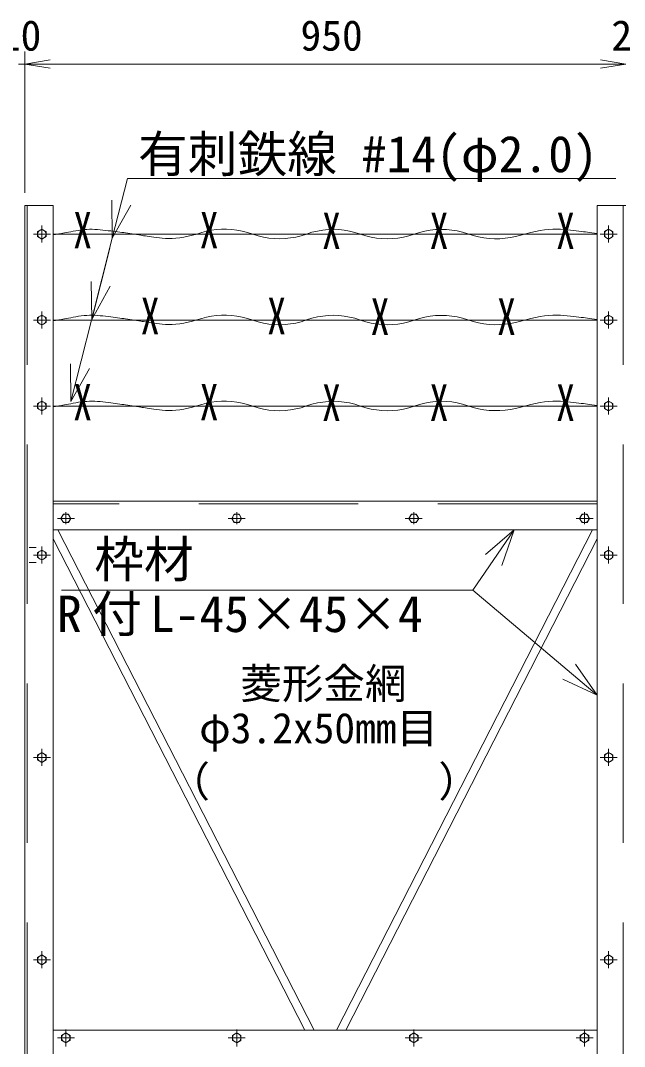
# Model space of a CAD drawing. Units: millimetres, scale not verified. Extents: x -5936 to 5936, y -4198 to 4198.
# Drawn here: x 1509 to 2464, y -290 to 1332 of the extents above; entities that cross this region are included whole.
import ezdxf
from ezdxf.enums import TextEntityAlignment as Align

# ---------------------------------------------------------------- set-up
doc = ezdxf.new("R2010")
doc.units = ezdxf.units.MM
doc.header["$LTSCALE"] = 30
doc.linetypes.add('USER2', pattern=[12.6, 8.4, -4.2])
doc.linetypes.add('USER3', pattern=[50.5, 30, -9, 2.5, -9])
for name, color, linetype, lineweight in [('0-2_D-STR3', 3, 'Continuous', 9), ('0-3_27', 3, 'Continuous', 9), ('0-5_D-STR1', 1, 'Continuous', 9), ('0-6_D-STR-DIM', 7, 'Continuous', 9), ('0-7_D-STR-TXT', 7, 'Continuous', 9), ('0-C_0', 7, 'Continuous', 9), ('0-E_1', 7, 'Continuous', 9)]:
    doc.layers.add(name, color=color, linetype=linetype, lineweight=lineweight)
doc.styles.add('ＭＳ ゴシック', font='')
doc.styles.get('ＭＳ ゴシック').set_extended_font_data('MS Gothic')

# ---------------------------------------------------------------- blocks, each defined once
blk = doc.blocks.new('G88')
at = {"layer": '0-E_1'}
for q in [(229398.1, 147547.3), (230301.4, 147319)]:
    blk.add_line((229423.7, 145747.5), q, dxfattribs=at)
blk.add_lwpolyline([(229423.7, 145747.5), (230400, 149610.1), (231383.4, 153501)], dxfattribs=at)
blk = doc.blocks.new('G89')
at = {"layer": '0-E_1'}
for q in [(231265.5, 153034.5), (230383.6, 151446.6), (231287, 151218.3)]:
    blk.add_line((230409.3, 149646.8), q, dxfattribs=at)
blk = doc.blocks.new('G90')
at = {"layer": '0-E_1'}
for q in [(232099.7, 156335.2), (231357.8, 155300.8), (232261.1, 155072.5)]:
    blk.add_line((231383.4, 153501), q, dxfattribs=at)
blk = doc.blocks.new('G94')
at = {"layer": '0-E_1'}
for q in [(247096.3, 136801.8), (247689.7, 138498.1), (248459.4, 137973)]:
    blk.add_line((249054.5, 139671.8), q, dxfattribs=at)
blk = doc.blocks.new('G95')
at = {"layer": '0-E_1'}
for q in [(247096.3, 136801.8), (251965.7, 133298.9), (251364.5, 132587.1)]:
    blk.add_line((252993.4, 131821.1), q, dxfattribs=at)
blk = doc.blocks.new('_OPEN')
at = {"layer": '0-C_0'}
blk.add_line((-30, 5), (0, 0), dxfattribs=at)
blk.add_lwpolyline([(-30, -5), (0, 0), (-30, 0)], dxfattribs=at)

msp = doc.modelspace()

# ---------------------------------------------------------------- linework, layer by layer
at = {"layer": '0-2_D-STR3'}
for points in [[(1689.53, 994.84), (1675.34, 996.66), (1672.43, 997.04), (1669.37, 997.43), (1666.17, 997.84), (1662.83, 998.27), (1659.33, 998.72), (1655.69, 999.19), (1651.91, 999.68), (1647.98, 1000.18), (1643.9, 1000.7), (1639.68, 1001.25), (1635.38, 1001.73), (1631.09, 1002.08), (1626.81, 1002.29), (1622.52, 1002.37), (1618.24, 1002.31), (1613.96, 1002.11), (1609.68, 1001.78), (1605.4, 1001.31), (1601.13, 1000.7), (1596.86, 999.96), (1592.73, 999.18), (1588.89, 998.46), (1585.32, 997.79), (1582.04, 997.18), (1579.04, 996.63), (1576.33, 996.14), (1573.89, 995.71), (1571.74, 995.33), (1569.87, 995.01), (1568.28, 994.75), (1561.04, 993.59)], [(1819.1, 1001.95), (1811.24, 1000.88), (1803.46, 999.28), (1795.77, 997.15), (1788.26, 994.91), (1781.04, 992.96), (1774.1, 991.32), (1767.44, 989.98), (1761.06, 988.93), (1754.97, 988.19), (1749.16, 987.75), (1743.64, 987.6), (1738.4, 987.76), (1733.44, 988.22), (1728.76, 988.82), (1724.37, 989.39), (1720.26, 989.93), (1716.44, 990.45), (1712.9, 990.95), (1709.64, 991.42), (1706.67, 991.86), (1703.97, 992.28), (1701.57, 992.68), (1699.44, 993.05), (1689.53, 994.84)], [(2148.51, 999.5), (2140.01, 997.41), (2131.51, 994.74), (2123.02, 992.07), (2114.52, 990), (2106.02, 988.53), (2097.52, 987.65), (2089.02, 987.36), (2080.52, 987.67), (2072.02, 988.57), (2063.52, 990.07), (2055.02, 992.16), (2046.52, 994.85), (2038.02, 997.53), (2029.52, 999.62), (2021.02, 1001.12), (2012.52, 1002.02), (2004.02, 1002.32), (1995.52, 1002.03), (1987.02, 1001.14), (1978.52, 999.66), (1970.02, 997.58), (1961.52, 994.9), (1953.02, 992.22), (1944.52, 990.13), (1936.02, 988.63), (1927.52, 987.72), (1919.02, 987.39), (1910.52, 987.65), (1902.02, 988.5), (1893.52, 989.94), (1885.02, 991.96), (1876.52, 994.58), (1868.06, 997.22), (1859.69, 999.33), (1851.4, 1000.92), (1843.2, 1001.97), (1835.08, 1002.49), (1827.05, 1002.48), (1819.1, 1001.95)], [(2421.04, 995.86), (2408.18, 997.49), (2405.47, 997.83), (2402.47, 998.19), (2399.19, 998.59), (2395.62, 999), (2391.77, 999.45), (2387.63, 999.92), (2383.2, 1000.42), (2378.5, 1000.94), (2373.5, 1001.49), (2368.22, 1002.07), (2362.66, 1002.51), (2356.82, 1002.65), (2350.71, 1002.49), (2344.31, 1002.03), (2337.64, 1001.27), (2330.68, 1000.21), (2323.45, 998.85), (2315.94, 997.19), (2308.15, 995.23), (2300.08, 992.97), (2291.86, 990.82), (2283.61, 989.2), (2275.33, 988.11), (2267.02, 987.54), (2258.68, 987.5), (2250.31, 987.99), (2241.91, 989.01), (2233.48, 990.56), (2225.02, 992.63), (2216.53, 995.23), (2208.03, 997.8), (2199.52, 999.79), (2191.02, 1001.2), (2182.52, 1002.02), (2174.02, 1002.27), (2165.51, 1001.93), (2157.01, 1001), (2148.51, 999.5)], [(1689.53, 858.89), (1675.34, 860.72), (1672.43, 861.09), (1669.37, 861.48), (1666.17, 861.9), (1662.83, 862.33), (1659.33, 862.77), (1655.69, 863.24), (1651.91, 863.73), (1647.98, 864.23), (1643.9, 864.76), (1639.68, 865.3), (1635.38, 865.79), (1631.09, 866.13), (1626.81, 866.35), (1622.52, 866.42), (1618.24, 866.36), (1613.96, 866.16), (1609.68, 865.83), (1605.4, 865.36), (1601.13, 864.76), (1596.86, 864.01), (1592.73, 863.23), (1588.89, 862.51), (1585.32, 861.84), (1582.04, 861.24), (1579.04, 860.69), (1576.33, 860.19), (1573.89, 859.76), (1571.74, 859.38), (1569.87, 859.07), (1568.28, 858.8), (1561.04, 857.64)], [(1819.1, 866), (1811.24, 864.93), (1803.46, 863.33), (1795.77, 861.2), (1788.26, 858.96), (1781.04, 857.02), (1774.1, 855.37), (1767.44, 854.03), (1761.06, 852.99), (1754.97, 852.24), (1749.16, 851.8), (1743.64, 851.66), (1738.4, 851.82), (1733.44, 852.27), (1728.76, 852.87), (1724.37, 853.44), (1720.26, 853.99), (1716.44, 854.51), (1712.9, 855), (1709.64, 855.47), (1706.67, 855.92), (1703.97, 856.34), (1701.57, 856.73), (1699.44, 857.1), (1689.53, 858.89)], [(2148.51, 863.55), (2140.01, 861.46), (2131.51, 858.79), (2123.02, 856.13), (2114.52, 854.06), (2106.02, 852.58), (2097.52, 851.7), (2089.02, 851.42), (2080.52, 851.72), (2072.02, 852.63), (2063.52, 854.12), (2055.02, 856.22), (2046.52, 858.9), (2038.02, 861.59), (2029.52, 863.68), (2021.02, 865.17), (2012.52, 866.07), (2004.02, 866.37), (1995.52, 866.08), (1987.02, 865.19), (1978.52, 863.71), (1970.02, 861.63), (1961.52, 858.96), (1953.02, 856.28), (1944.52, 854.19), (1936.02, 852.68), (1927.52, 851.77), (1919.02, 851.44), (1910.52, 851.7), (1902.02, 852.55), (1893.52, 853.99), (1885.02, 856.02), (1876.52, 858.63), (1868.06, 861.28), (1859.69, 863.39), (1851.4, 864.97), (1843.2, 866.02), (1835.08, 866.55), (1827.05, 866.54), (1819.1, 866)], [(2421.04, 859.91), (2408.18, 861.54), (2405.47, 861.88), (2402.47, 862.25), (2399.19, 862.64), (2395.62, 863.06), (2391.77, 863.5), (2387.63, 863.97), (2383.2, 864.47), (2378.5, 865), (2373.5, 865.55), (2368.22, 866.13), (2362.66, 866.57), (2356.82, 866.71), (2350.71, 866.55), (2344.31, 866.09), (2337.64, 865.33), (2330.68, 864.27), (2323.45, 862.91), (2315.94, 861.24), (2308.15, 859.28), (2300.08, 857.02), (2291.86, 854.87), (2283.61, 853.25), (2275.33, 852.16), (2267.02, 851.6), (2258.68, 851.56), (2250.31, 852.05), (2241.91, 853.07), (2233.48, 854.61), (2225.02, 856.68), (2216.53, 859.28), (2208.03, 861.86), (2199.52, 863.85), (2191.02, 865.25), (2182.52, 866.08), (2174.02, 866.32), (2165.51, 865.98), (2157.01, 865.06), (2148.51, 863.55)], [(1689.53, 722.95), (1675.34, 724.77), (1672.43, 725.14), (1669.37, 725.54), (1666.17, 725.95), (1662.83, 726.38), (1659.33, 726.83), (1655.69, 727.3), (1651.91, 727.78), (1647.98, 728.29), (1643.9, 728.81), (1639.68, 729.36), (1635.38, 729.84), (1631.09, 730.19), (1626.81, 730.4), (1622.52, 730.47), (1618.24, 730.41), (1613.96, 730.22), (1609.68, 729.88), (1605.4, 729.41), (1601.13, 728.81), (1596.86, 728.07), (1592.73, 727.29), (1588.89, 726.56), (1585.32, 725.9), (1582.04, 725.29), (1579.04, 724.74), (1576.33, 724.25), (1573.89, 723.81), (1571.74, 723.44), (1569.87, 723.12), (1568.28, 722.86), (1561.04, 721.7)], [(1819.1, 730.05), (1811.24, 728.99), (1803.46, 727.39), (1795.77, 725.26), (1788.26, 723.01), (1781.04, 721.07), (1774.1, 719.43), (1767.44, 718.08), (1761.06, 717.04), (1754.97, 716.3), (1749.16, 715.85), (1743.64, 715.71), (1738.4, 715.87), (1733.44, 716.33), (1728.76, 716.92), (1724.37, 717.49), (1720.26, 718.04), (1716.44, 718.56), (1712.9, 719.05), (1709.64, 719.53), (1706.67, 719.97), (1703.97, 720.39), (1701.57, 720.79), (1699.44, 721.16), (1689.53, 722.95)], [(2148.51, 727.61), (2140.01, 725.52), (2131.51, 722.85), (2123.02, 720.18), (2114.52, 718.11), (2106.02, 716.64), (2097.52, 715.76), (2089.02, 715.47), (2080.52, 715.78), (2072.02, 716.68), (2063.52, 718.18), (2055.02, 720.27), (2046.52, 722.96), (2038.02, 725.64), (2029.52, 727.73), (2021.02, 729.23), (2012.52, 730.13), (2004.02, 730.43), (1995.52, 730.14), (1987.02, 729.25), (1978.52, 727.76), (1970.02, 725.68), (1961.52, 723.01), (1953.02, 720.33), (1944.52, 718.24), (1936.02, 716.74), (1927.52, 715.82), (1919.02, 715.5), (1910.52, 715.76), (1902.02, 716.61), (1893.52, 718.05), (1885.02, 720.07), (1876.52, 722.69), (1868.06, 725.33), (1859.69, 727.44), (1851.4, 729.02), (1843.2, 730.08), (1835.08, 730.6), (1827.05, 730.59), (1819.1, 730.05)], [(2421.04, 723.97), (2408.18, 725.6), (2405.47, 725.94), (2402.47, 726.3), (2399.19, 726.69), (2395.62, 727.11), (2391.77, 727.56), (2387.63, 728.03), (2383.2, 728.53), (2378.5, 729.05), (2373.5, 729.6), (2368.22, 730.18), (2362.66, 730.62), (2356.82, 730.76), (2350.71, 730.6), (2344.31, 730.14), (2337.64, 729.38), (2330.68, 728.32), (2323.45, 726.96), (2315.94, 725.3), (2308.15, 723.34), (2300.08, 721.08), (2291.86, 718.93), (2283.61, 717.31), (2275.33, 716.22), (2267.02, 715.65), (2258.68, 715.61), (2250.31, 716.1), (2241.91, 717.12), (2233.48, 718.66), (2225.02, 720.74), (2216.53, 723.34), (2208.03, 725.91), (2199.52, 727.9), (2191.02, 729.31), (2182.52, 730.13), (2174.02, 730.37), (2165.51, 730.03), (2157.01, 729.11), (2148.51, 727.61)]]:
    msp.add_lwpolyline(points, dxfattribs=at)
at = {"layer": '0-3_27'}
for p, q in [((1561.04, 994.84), (2421.04, 994.84)), ((1561.04, 858.89), (2421.04, 858.89)), ((1561.04, 722.95), (2421.04, 722.95))]:
    msp.add_line(p, q, dxfattribs=at)
at = {"layer": '0-5_D-STR1'}
for p, q in [((1561.04, 1040.15), (1516.04, 1040.15)), ((1516.04, 1040.15), (1516.04, -1197.68)), ((1561.04, 1040.15), (1561.04, -1197.68)), ((2466.04, 1040.15), (2421.04, 1040.15)), ((2421.04, 1040.15), (2421.04, -1152.68)), ((2421.04, 572.32), (1561.04, 572.32)), ((2421.04, 527.32), (1561.04, 527.32)), ((1973.26, -263.68), (1568.34, 527.32)), ((2413.74, 527.32), (2008.82, -263.68)), ((1958.65, -263.68), (1561.04, 513.05)), ((2421.04, 513.05), (2023.43, -263.68)), ((2421.04, -263.68), (1561.04, -263.68))]:
    msp.add_line(p, q, dxfattribs=at)
at = {"layer": '0-5_D-STR1', "linetype": 'USER2'}
for p, q in [((1520.04, 1040.15), (1520.04, -1193.68)), ((2462.04, 1040.15), (2462.04, -1193.68)), ((2421.04, 568.32), (1561.04, 568.32))]:
    msp.add_line(p, q, dxfattribs=at)
at = {"layer": '0-5_D-STR1', "linetype": 'USER3'}
for p, q in [((1543.04, 981.41), (1543.04, 1008.29)), ((2439.04, 981.41), (2439.04, 1008.29)), ((1529.61, 994.84), (1556.49, 994.84)), ((2452.47, 994.84), (2425.59, 994.84)), ((1543.04, 845.46), (1543.04, 872.34)), ((2439.04, 845.46), (2439.04, 872.34)), ((1529.61, 858.89), (1556.49, 858.89)), ((2452.47, 858.89), (2425.59, 858.89)), ((1543.04, 709.51), (1543.04, 736.4)), ((2439.04, 709.51), (2439.04, 736.4)), ((1529.61, 722.95), (1556.49, 722.95)), ((2452.47, 722.95), (2425.59, 722.95)), ((1581.04, 535.95), (1581.04, 554.94)), ((1851.04, 535.95), (1851.04, 554.94)), ((2131.04, 535.95), (2131.04, 554.94)), ((2401.04, 535.95), (2401.04, 554.94)), ((1567.61, 545.32), (1594.49, 545.32)), ((1837.61, 545.32), (1864.49, 545.32)), ((2117.61, 545.32), (2144.49, 545.32)), ((2387.61, 545.32), (2414.49, 545.32)), ((1534.05, 499.32), (1522.87, 499.32)), ((1529.61, 487.32), (1556.49, 487.32)), ((1543.04, 473.88), (1543.04, 500.77)), ((2452.47, 487.32), (2425.59, 487.32)), ((2439.04, 473.88), (2439.04, 500.77)), ((1534.05, 475.32), (1522.87, 475.32)), ((1543.04, 153.88), (1543.04, 180.77)), ((2439.04, 153.88), (2439.04, 180.77)), ((1529.61, 167.32), (1556.49, 167.32)), ((2452.47, 167.32), (2425.59, 167.32)), ((1543.04, -166.12), (1543.04, -139.23)), ((2439.04, -166.12), (2439.04, -139.23)), ((1529.61, -152.68), (1556.49, -152.68)), ((2452.47, -152.68), (2425.59, -152.68)), ((1581.04, -262.75), (1581.04, -289.63)), ((1581.04, -262.75), (1581.04, -289.63)), ((1851.04, -262.75), (1851.04, -289.63)), ((1851.04, -262.75), (1851.04, -289.63)), ((2131.04, -262.75), (2131.04, -289.63)), ((2131.04, -262.75), (2131.04, -289.63)), ((2401.04, -262.75), (2401.04, -289.63)), ((2401.04, -262.75), (2401.04, -289.63)), ((1594.47, -276.18), (1567.59, -276.18)), ((1594.47, -276.18), (1567.59, -276.18)), ((1864.47, -276.18), (1837.59, -276.18)), ((1864.47, -276.18), (1837.59, -276.18)), ((2144.47, -276.18), (2117.59, -276.18)), ((2144.47, -276.18), (2117.59, -276.18)), ((2414.47, -276.18), (2387.59, -276.18)), ((2414.47, -276.18), (2387.59, -276.18))]:
    msp.add_line(p, q, dxfattribs=at)
at = {"layer": '0-5_D-STR1'}
for points in [[(1543.04, 1002.68), (1549.83, 998.76), (1549.83, 990.92), (1543.04, 987), (1536.25, 990.92), (1536.25, 998.76)], [(2439.04, 1002.68), (2432.25, 998.76), (2432.25, 990.92), (2439.04, 987), (2445.83, 990.92), (2445.83, 998.76)], [(1543.04, 866.73), (1549.83, 862.81), (1549.83, 854.97), (1543.04, 851.05), (1536.25, 854.97), (1536.25, 862.81)], [(2439.04, 866.73), (2432.25, 862.81), (2432.25, 854.97), (2439.04, 851.05), (2445.83, 854.97), (2445.83, 862.81)], [(1543.04, 730.79), (1549.83, 726.87), (1549.83, 719.03), (1543.04, 715.11), (1536.25, 719.03), (1536.25, 726.87)], [(2439.04, 730.79), (2432.25, 726.87), (2432.25, 719.03), (2439.04, 715.11), (2445.83, 719.03), (2445.83, 726.87)], [(1588.88, 545.32), (1584.96, 552.11), (1577.12, 552.11), (1573.2, 545.32), (1577.12, 538.53), (1584.96, 538.53)], [(1858.88, 545.32), (1854.96, 552.11), (1847.12, 552.11), (1843.2, 545.32), (1847.12, 538.53), (1854.96, 538.53)], [(2138.88, 545.32), (2134.96, 552.11), (2127.12, 552.11), (2123.2, 545.32), (2127.12, 538.53), (2134.96, 538.53)], [(2408.88, 545.32), (2404.96, 552.11), (2397.12, 552.11), (2393.2, 545.32), (2397.12, 538.53), (2404.96, 538.53)], [(1543.04, 495.16), (1549.83, 491.24), (1549.83, 483.4), (1543.04, 479.48), (1536.25, 483.4), (1536.25, 491.24)], [(2439.04, 495.16), (2432.25, 491.24), (2432.25, 483.4), (2439.04, 479.48), (2445.83, 483.4), (2445.83, 491.24)], [(1543.04, 175.16), (1549.83, 171.24), (1549.83, 163.4), (1543.04, 159.48), (1536.25, 163.4), (1536.25, 171.24)], [(2439.04, 175.16), (2432.25, 171.24), (2432.25, 163.4), (2439.04, 159.48), (2445.83, 163.4), (2445.83, 171.24)], [(1543.04, -144.84), (1549.83, -148.76), (1549.83, -156.6), (1543.04, -160.52), (1536.25, -156.6), (1536.25, -148.76)], [(2439.04, -144.84), (2432.25, -148.76), (2432.25, -156.6), (2439.04, -160.52), (2445.83, -156.6), (2445.83, -148.76)], [(1581.04, -284.02), (1574.25, -280.1), (1574.25, -272.26), (1581.04, -268.34), (1587.83, -272.26), (1587.83, -280.1)], [(1581.04, -284.02), (1574.25, -280.1), (1574.25, -272.26), (1581.04, -268.34), (1587.83, -272.26), (1587.83, -280.1)], [(1851.04, -284.02), (1844.25, -280.1), (1844.25, -272.26), (1851.04, -268.34), (1857.83, -272.26), (1857.83, -280.1)], [(1851.04, -284.02), (1844.25, -280.1), (1844.25, -272.26), (1851.04, -268.34), (1857.83, -272.26), (1857.83, -280.1)], [(2131.04, -284.02), (2124.25, -280.1), (2124.25, -272.26), (2131.04, -268.34), (2137.83, -272.26), (2137.83, -280.1)], [(2131.04, -284.02), (2124.25, -280.1), (2124.25, -272.26), (2131.04, -268.34), (2137.83, -272.26), (2137.83, -280.1)], [(2401.04, -284.02), (2394.25, -280.1), (2394.25, -272.26), (2401.04, -268.34), (2407.83, -272.26), (2407.83, -280.1)], [(2401.04, -284.02), (2394.25, -280.1), (2394.25, -272.26), (2401.04, -268.34), (2407.83, -272.26), (2407.83, -280.1)]]:
    msp.add_lwpolyline(points, close=True, dxfattribs=at)
for centre in [(1543.04, 994.84), (2439.04, 994.84), (1543.04, 858.89), (2439.04, 858.89), (1543.04, 722.95), (2439.04, 722.95), (1581.04, 545.32), (1851.04, 545.32), (2131.04, 545.32), (2401.04, 545.32), (1543.04, 487.32), (2439.04, 487.32), (1543.04, 167.32), (2439.04, 167.32), (1543.04, -152.68), (2439.04, -152.68), (1581.04, -276.18), (1581.04, -276.18), (1851.04, -276.18), (1851.04, -276.18), (2131.04, -276.18), (2131.04, -276.18), (2401.04, -276.18), (2401.04, -276.18)]:
    msp.add_circle(centre, 6.8, dxfattribs=at)
at = {"layer": '0-6_D-STR-DIM'}
for p, q in [((1516.04, 1060.15), (1516.04, 1283.62)), ((1516.04, 1060.15), (1516.04, 1283.62)), ((1506.04, 1263.62), (1516.04, 1263.62)), ((1556.04, 1263.62), (2426.04, 1263.62)), ((1556.04, 1263.62), (1596.04, 1263.62)), ((2426.04, 1263.62), (2386.04, 1263.62))]:
    msp.add_line(p, q, dxfattribs=at)
at = {"layer": '0-7_D-STR-TXT'}
for p, q in [((1678.23, 1082.76), (2450.25, 1082.76)), ((1574.14, 431.65), (2224.47, 431.65))]:
    msp.add_line(p, q, dxfattribs=at)

# ---------------------------------------------------------------- block references
at = {"layer": '0-6_D-STR-DIM', "xscale": 1.333333, "yscale": 1.333333, "rotation": 180}
msp.add_blockref('_OPEN', (1516.04, 1263.62), dxfattribs=at)
msp.add_blockref('_OPEN', (1516.04, 1263.62), dxfattribs=at)
at = {"layer": '0-6_D-STR-DIM', "xscale": 1.333333, "yscale": 1.333333}
msp.add_blockref('_OPEN', (2466.04, 1263.62), dxfattribs=at)
msp.add_blockref('_OPEN', (2466.04, 1263.62), dxfattribs=at)
at = {"layer": '0-7_D-STR-TXT', "xscale": 0.03333333, "yscale": 0.03333333}
for name, p in [('G90', (-6058.42, -4128.41)), ('G88', (-6058.42, -4128.41)), ('G89', (-6058.42, -4128.41)), ('G94', (-6012.07, -4128.41)), ('G95', (-6012.07, -4128.41))]:
    msp.add_blockref(name, p, dxfattribs=at)

# ---------------------------------------------------------------- texts
at = {"layer": '0-3_27', "style": 'ＭＳ ゴシック', "width": 0.75}
for p in [(1592.76, 954.98), (1792.76, 954.98), (1986.15, 954.01), (2156.15, 954.01), (2356.15, 954.01), (1699.47, 819.1), (1899.47, 819.1), (2062.85, 818.14), (2262.85, 818.14), (1592.76, 683.09), (1792.76, 683.09), (1986.15, 682.12), (2156.15, 682.12), (2356.15, 682.12)]:
    msp.add_text('X', height=57.62, dxfattribs=at).set_placement(p, align=Align.BOTTOM_LEFT)
at = {"layer": '0-6_D-STR-DIM', "style": 'ＭＳ ゴシック'}
for s, p in [('10', (1476.64, 1270.37)), ('950', (1951.92, 1270.37)), ('20', (2443.29, 1270.37))]:
    msp.add_text(s, height=48.17, dxfattribs=at).set_placement(p, align=Align.BOTTOM_LEFT)
at = {"layer": '0-7_D-STR-TXT', "style": 'ＭＳ ゴシック'}
for s, height, p in [('有刺鉄線 #14(φ2.0)', 57.62, (1695.14, 1075.37)), ('枠材', 57.62, (1625.96, 434.58)), ('R', 57.62, (1566.82, 348.24)), ('  付', 57.62, (1544.29, 348.24)), ('L-45×45×4', 57.62, (1713.9, 348.24)), ('菱形金網', 48.17, (1856.75, 245.68)), ('φ3.2x50mm目', 48.17, (1791.78, 175.25)), ('（\u3000\u3000   \u3000\u3000）', 48.17, (1743.05, 90.78))]:
    msp.add_text(s, height=height, dxfattribs=at).set_placement(p, align=Align.BOTTOM_LEFT)

doc.saveas('drawing.dxf')
